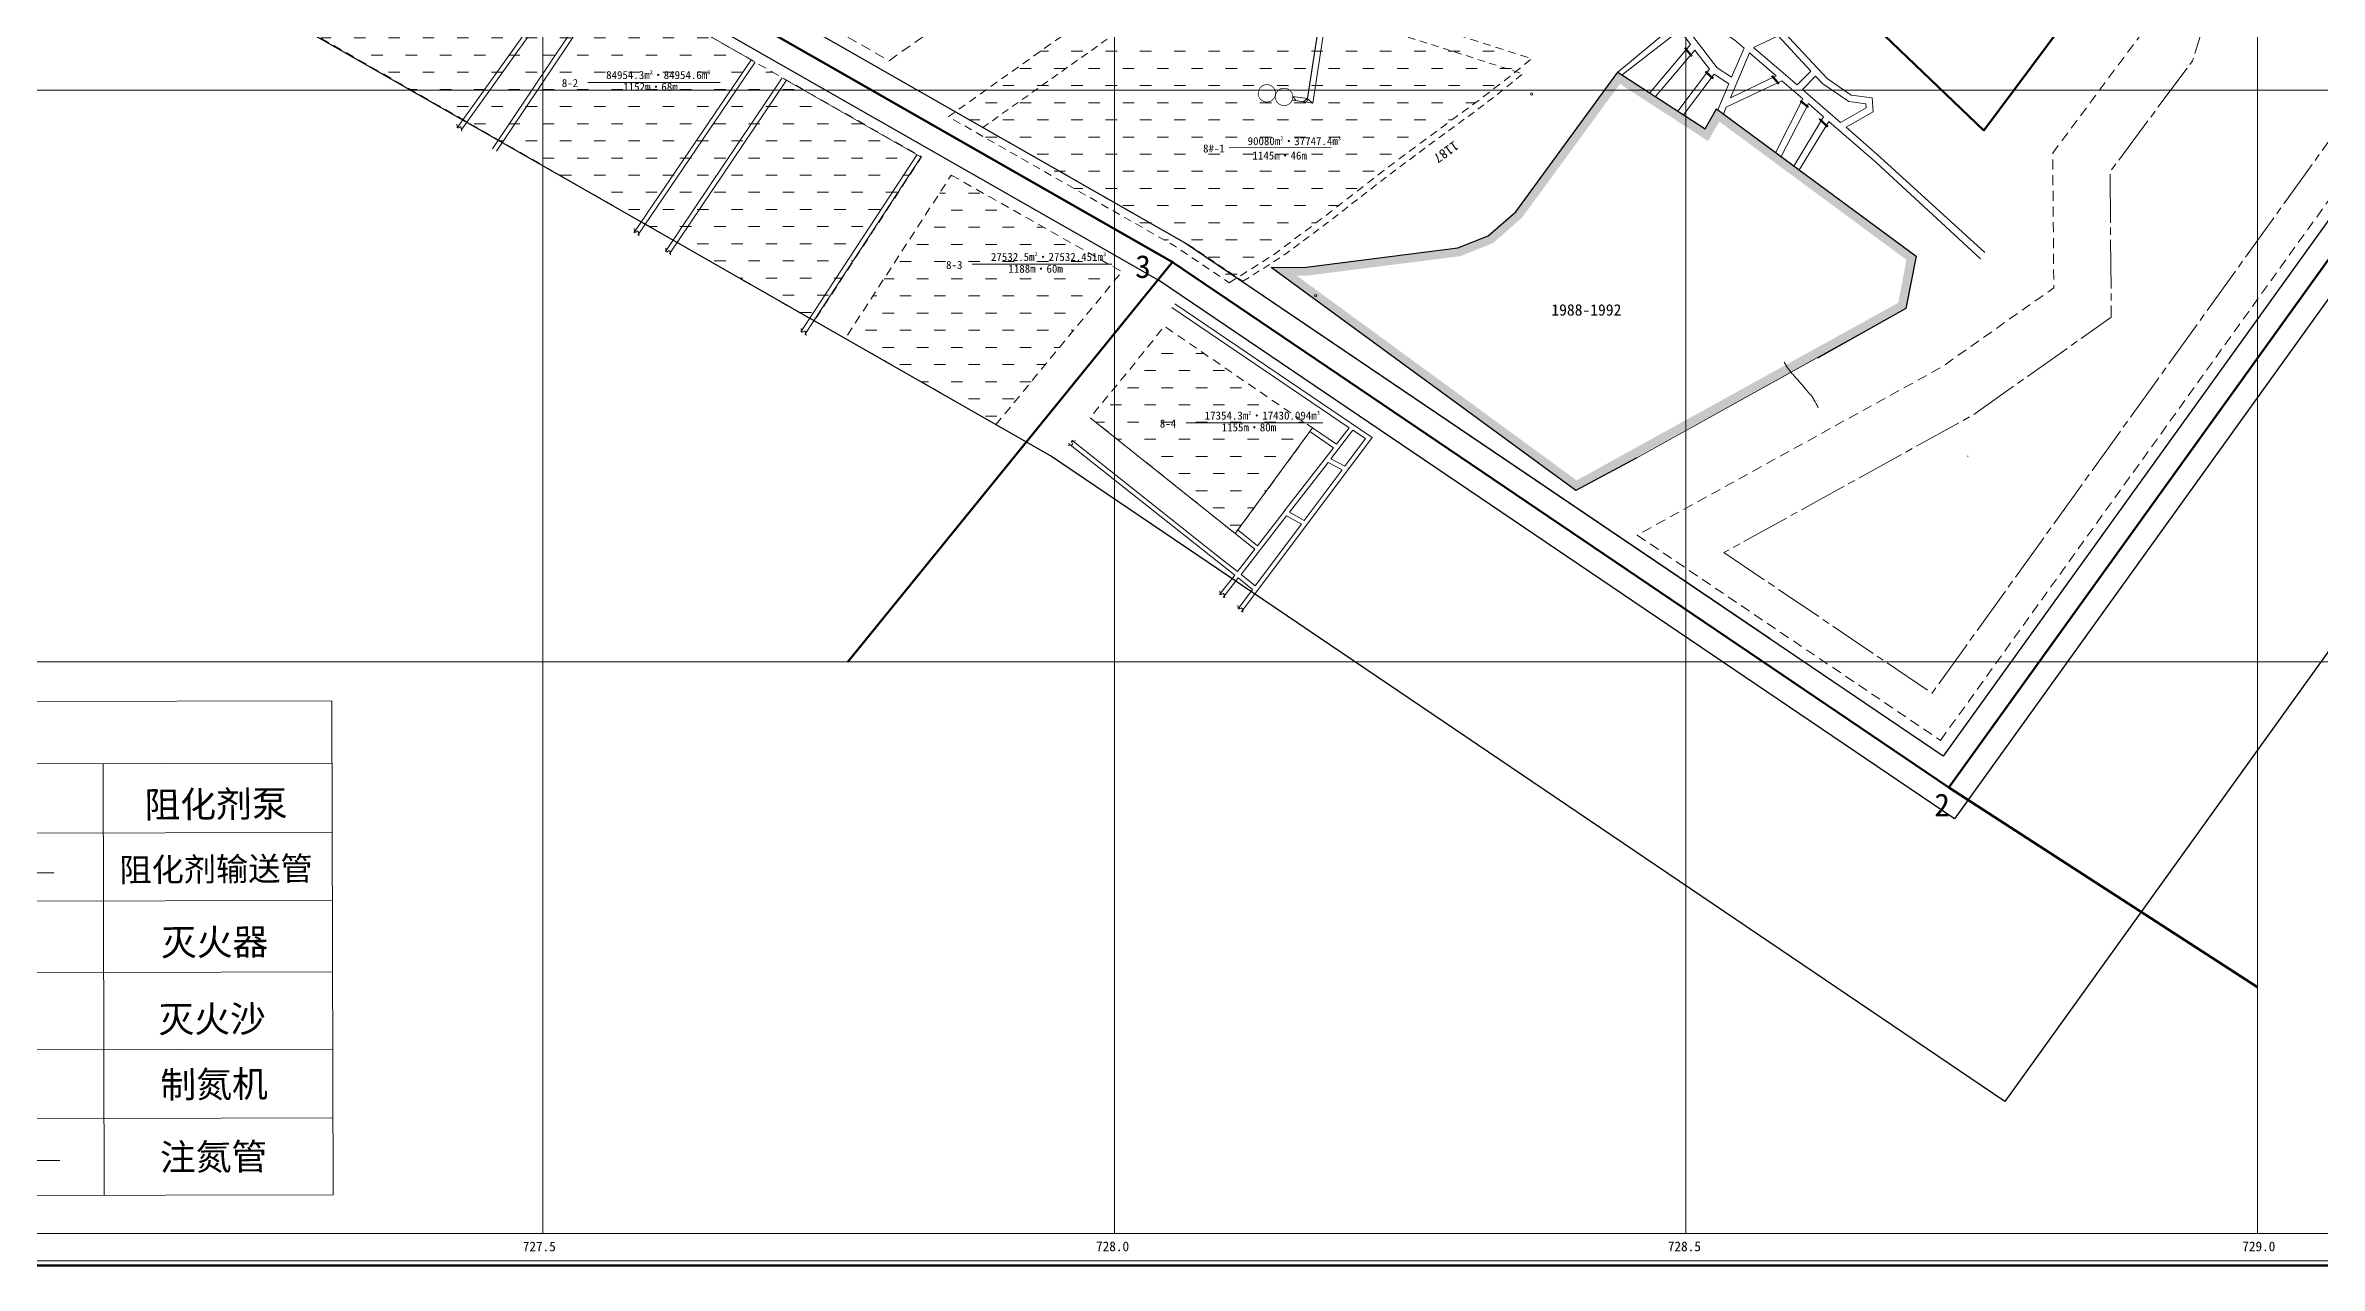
# Model space of a CAD drawing. Header units: inches. Extents: x 19725493 to 19730068, y 4137932 to 4142732.
# Drawn here: x 19727065 to 19729054, y 4137972 to 4139039 of the extents above; entities that cross this region are included whole.
import ezdxf

# ---------------------------------------------------------------- set-up
doc = ezdxf.new("R2010")
doc.units = ezdxf.units.IN
doc.header["$MEASUREMENT"] = 0
for name, pattern in [('井下积水区', [0.004, 0.0015, -0.001, 0.0015]), ('井下积水区_1', [0.004, 0.0015, -0.001, 0.0015]), ('可采边界', [0.047, 0.02, -0.002, 0.003, -0.002, 0.02]), ('虚线', [0.0045, 0.00175, -0.001, 0.00175])]:
    doc.linetypes.add(name, pattern=pattern)
doc.layers.get('0').update_dxf_attribs({"lineweight": 0})
for name, color, linetype, lineweight in [('8号煤层巷道', 7, 'Continuous', 0), ('sw8#煤积水区及注记', 7, 'Continuous', 0), ('sw探水警戒线', 7, 'Continuous', 15), ('井田边界', 7, 'Continuous', 0), ('保安煤柱', 7, 'Continuous', 0), ('图形修饰', 7, 'Continuous', 0), ('已有巷道（利用）', 7, 'Continuous', 0), ('煤巷', 7, 'Continuous', 0), ('积水区及标注', 7, 'Continuous', 15), ('经纬网', 7, 'Continuous', 0), ('采空区', 7, 'Continuous', 0), ('采空区边界颜色', 7, 'Continuous', 15), ('防灭火', 7, 'Continuous', 5)]:
    doc.layers.add(name, color=color, linetype=linetype, lineweight=lineweight)
for name, color, linetype, lineweight, true_color in [('8号煤层采空区', 178, 'Continuous', 80, 0x00004c), ('8号煤层采空区注记', 178, 'Continuous', 0, 0x00004c), ('积水区', 4, 'Continuous', 0, 0x00ffff)]:
    doc.layers.add(name, color=color, linetype=linetype, lineweight=lineweight, true_color=true_color)
doc.styles.add('宋体', font='')
doc.styles.add('黑体', font='')
doc.styles.get('宋体').set_extended_font_data('宋体')
doc.styles.get('黑体').set_extended_font_data('黑体')
doc.linetypes.add('井田边界', pattern='A,0.02,-0.002,0.0025,[22,8#煤防灭火系统图（7月份）.shx,S=3.93701e-05,R=0,X=0,Y=-0.0025],0.0025,-0.002,0.02', length=0.049)
doc.linetypes.add('县自治县旗县级市界', pattern='A,0.0015,-0.00115,[23,8#煤防灭火系统图（7月份）.shx,S=3.07087e-07,R=0,X=0,Y=0],-0.00085,0.0015', length=0.005)
doc.linetypes.add('推断陷落柱', pattern='A,-0.0015,0.0045,[10,8#煤防灭火系统图（7月份）.shx,S=7.87402e-06,R=0,X=0,Y=0.001],0.001,[11,8#煤防灭火系统图（7月份）.shx,S=7.87402e-06,R=0,X=0,Y=0.001],0.0045,-0.0015', length=0.013)

msp = doc.modelspace()

# ---------------------------------------------------------------- hatches: boundary and pattern name
at = {"layer": 'sw8#煤积水区及注记', "lineweight": 15, "true_color": 0x0000ff}
h = msp.add_hatch(dxfattribs=at)
h.set_pattern_fill('井下积水区_1_1', color=5, scale=5000, style=0, pattern_type=2)
h.set_pattern_definition([(0, (19727304.97, 4138805.516), (0, 30), [10, -20]), (180, (19727299.97, 4138790.516), (-4e-15, -30), [10, -20])])
h.paths.add_polyline_path([(19727401.1, 4139186.6), (19727302.5, 4139047.4), (19727737.3, 4138798), (19727831.3, 4138941.5)], flags=17)
h = msp.add_hatch(dxfattribs=at)
h.set_pattern_fill('井下积水区_1_1', color=5, scale=5000, style=0, pattern_type=2)
h.set_pattern_definition([(0, (19727857.338, 4138838.88), (0, 30), [10, -20]), (180, (19727852.338, 4138823.88), (-4e-15, -30), [10, -20])])
h.paths.add_polyline_path([(19728100.5, 4138831.4), (19728138.7, 4138855.5), (19728185.1, 4138890.3), (19728232, 4138926.8), (19728272.5, 4138957.1), (19728319.9, 4138991.9), (19728344.8, 4139010.9), (19728365.1, 4139027.4), (19728142.2, 4139098.6), (19728062.2, 4139123.9), (19727854.8, 4138976.7), (19728053.6, 4138863.1)], flags=17)
h = msp.add_hatch(dxfattribs=at)
h.set_pattern_fill('井下积水区_1_1', color=5, scale=5000, style=0, pattern_type=2)
h.set_pattern_definition([(0, (19727767.244, 4138714.9), (0, 30), [10, -20]), (180, (19727762.244, 4138699.9), (-4e-15, -30), [10, -20])])
h.paths.add_polyline_path([(19727857.3, 4138925.6), (19727764.7, 4138782.8), (19727896.4, 4138707.4), (19728006.6, 4138841.2)], flags=17)
h = msp.add_hatch(dxfattribs=at)
h.set_pattern_fill('井下积水区_1_1', color=5, scale=5000, style=0, pattern_type=2)
h.set_pattern_definition([(0, (19727981.335, 4138619.568), (0, 30), [10, -20]), (180, (19727976.335, 4138604.568), (-4e-15, -30), [10, -20])])
h.paths.add_polyline_path([(19727978.8, 4138713.4), (19728105.7, 4138612.1), (19728173.4, 4138704.5), (19728043.8, 4138793.4), (19728011.6, 4138753.5)], flags=17)
at = {"layer": '采空区边界颜色'}
msp.add_hatch(color=7, dxfattribs=at).paths.add_polyline_path([(19728440.5, 4139015.5), (19728351.2, 4138893.6), (19728327, 4138872.4), (19728300.4, 4138861.9), (19728167.8, 4138845.2), (19728137.4, 4138844.6), (19728403.8, 4138649.7), (19728692.4, 4138809), (19728701.3, 4138854.7), (19728526.9, 4138983.5), (19728516.9, 4138966), (19728440.5, 4139015.5), (19728442.3, 4139005.3), (19728519.4, 4138955.4), (19728529.2, 4138972.4), (19728693, 4138851.5), (19728685.7, 4138813.9), (19728404.4, 4138658.6), (19728159.8, 4138837.5), (19728168.3, 4138837.7), (19728302.3, 4138854.6), (19728331, 4138865.9), (19728356.7, 4138888.5), (19728442.3, 4139005.3)], flags=17)

# ---------------------------------------------------------------- linework, layer by layer
at = {"color": 1, "linetype": '推断陷落柱', "lineweight": 15, "ltscale": 2500, "true_color": 0xff0000, "flags": 128}
msp.add_lwpolyline([(19728615.6, 4138722), (19728615.3, 4138723), (19728614.9, 4138723.9), (19728614.5, 4138724.8), (19728614, 4138725.7), (19728613.1, 4138727.4), (19728612.5, 4138728.3), (19728612, 4138729.2), (19728611.5, 4138730), (19728610.9, 4138730.8), (19728610.3, 4138731.6), (19728609.2, 4138733.3), (19728608.5, 4138734), (19728604.1, 4138739.4), (19728603.4, 4138740.2), (19728598.8, 4138745.4), (19728598.1, 4138746.2), (19728596.1, 4138748.4), (19728595.4, 4138749.1), (19728593.4, 4138751.4), (19728592.8, 4138752.2), (19728592.2, 4138752.9), (19728591.5, 4138753.7), (19728590.9, 4138754.5), (19728590.3, 4138755.3), (19728588.5, 4138757.7), (19728587.9, 4138758.5), (19728586, 4138762)], dxfattribs=at)
at = {"color": 18, "lineweight": 0, "true_color": 0x260000, "flags": 128}
msp.add_lwpolyline([(19728746.5, 4138679.4), (19728746.5, 4138680)], dxfattribs=at)
at = {"lineweight": 0}
for centre in [(19728365, 4138996.6), (19728176.2, 4138820.1)]:
    msp.add_circle(centre, 1, dxfattribs=at)
at = {"layer": '8号煤层巷道', "flags": 128}
for points in [[(19728498.8, 4139036.6), (19728505, 4139029.4)], [(19728498.8, 4139036.6), (19728505, 4139029.4)], [(19728499.4, 4139037.1), (19728505.6, 4139030)], [(19728499.4, 4139037.1), (19728505.6, 4139030)], [(19728516.9, 4139015.9), (19728523.4, 4139009.8)], [(19728516.9, 4139015.9), (19728523.4, 4139009.8)], [(19728517.4, 4139016.5), (19728524, 4139010.3)], [(19728517.4, 4139016.5), (19728524, 4139010.3)], [(19728575, 4139012.1), (19728580.9, 4139005.2)], [(19728575, 4139012.1), (19728580.9, 4139005.2)], [(19728575.6, 4139012.6), (19728581.5, 4139005.7)], [(19728575.6, 4139012.6), (19728581.5, 4139005.7)], [(19728599.9, 4138990.1), (19728606.8, 4138984.7)], [(19728599.9, 4138990.1), (19728606.8, 4138984.7)], [(19728600.4, 4138990.7), (19728607.3, 4138985.3)], [(19728600.4, 4138990.7), (19728607.3, 4138985.3)], [(19728616.5, 4138974.6), (19728623.7, 4138967.6)], [(19728616.5, 4138974.6), (19728623.7, 4138967.6)], [(19728617, 4138975.2), (19728624.3, 4138968.2)], [(19728617, 4138975.2), (19728624.3, 4138968.2)]]:
    msp.add_lwpolyline(points, dxfattribs=at)
at = {"layer": '8号煤层采空区', "color": 7, "flags": 128}
msp.add_lwpolyline([(19728647, 4139073.3), (19728733, 4139164.6), (19728781.9, 4139186.8), (19728839.5, 4139197.2), (19728889.3, 4139222), (19728843.8, 4139076.1), (19728760.7, 4138964.6), (19728647, 4139073.3)], dxfattribs=at)
at = {"layer": 'sw8#煤积水区及注记', "color": 7, "lineweight": 0}
for p, q in [((19727539.5, 4139006.6), (19727604.7, 4139006.6)), ((19727539.5, 4139006.6), (19727655.1, 4139006.6)), ((19728100.5, 4138949.4), (19728189.8, 4138949.6)), ((19728100.5, 4138949.4), (19728189.8, 4138949.6)), ((19728100.5, 4138949.4), (19728189.8, 4138949.6)), ((19727875.7, 4138847.6), (19727940.9, 4138847.6)), ((19727875.7, 4138847.6), (19727997.8, 4138847.6)), ((19728062.7, 4138708.8), (19728127.9, 4138708.8)), ((19728062.7, 4138708.8), (19728182.4, 4138708.8))]:
    msp.add_line(p, q, dxfattribs=at)
at = {"layer": 'sw8#煤积水区及注记', "linetype": '井下积水区_1', "lineweight": 15, "ltscale": 5000, "flags": 128}
for points in [[(19727401.1, 4139186.6), (19727302.5, 4139047.4), (19727519.9, 4138922.7), (19727737.3, 4138798), (19727784.3, 4138869.7), (19727831.3, 4138941.5), (19727616.2, 4139064), (19727401.1, 4139186.6)], [(19727857.3, 4138925.6), (19727932, 4138883.4), (19728006.6, 4138841.2), (19727951.5, 4138774.3), (19727896.4, 4138707.4), (19727830.6, 4138745.1), (19727764.7, 4138782.8), (19727811, 4138854.2), (19727857.3, 4138925.6)]]:
    msp.add_lwpolyline(points, dxfattribs=at)
at = {"layer": 'sw8#煤积水区及注记', "color": 7, "linetype": '井下积水区', "lineweight": 13, "ltscale": 4590.68, "flags": 128}
msp.add_lwpolyline([(19728100.5, 4138831.4), (19728138.7, 4138855.5), (19728185.1, 4138890.3), (19728232, 4138926.8), (19728272.5, 4138957.1), (19728319.9, 4138991.9), (19728344.8, 4139010.9), (19728365.1, 4139027.4), (19728307.7, 4139045.7), (19728221, 4139073.5), (19728142.2, 4139098.6), (19728062.2, 4139123.9), (19727854.8, 4138976.7), (19728053.6, 4138863.1), (19728100.5, 4138831.4)], dxfattribs=at)
at = {"layer": 'sw8#煤积水区及注记', "color": 18, "lineweight": 15, "true_color": 0x260000, "flags": 128}
for points in [[(19727846.6, 4138966), (19727853.1, 4138962.3)], [(19728033.4, 4138859.5), (19728026.9, 4138863.2)]]:
    msp.add_lwpolyline(points, dxfattribs=at)
at = {"layer": 'sw8#煤积水区及注记', "linetype": '井下积水区', "lineweight": 15, "ltscale": 5000, "flags": 128}
msp.add_lwpolyline([(19727978.8, 4138713.4), (19728042.3, 4138662.8), (19728105.7, 4138612.1), (19728173.4, 4138704.5), (19728108.6, 4138748.9), (19728043.8, 4138793.4), (19728011.6, 4138753.5), (19727978.8, 4138713.4)], dxfattribs=at)
at = {"layer": 'sw探水警戒线', "color": 1, "linetype": '虚线', "ltscale": 5000, "true_color": 0xff0000}
for p, q in [((19728722.7, 4138431.2), (19729556.9, 4139591.5)), ((19727468.5, 4139216.8), (19727803, 4139025.6)), ((19728457.3, 4138610.7), (19728722.7, 4138431.2))]:
    msp.add_line(p, q, dxfattribs=at)
at = {"layer": 'sw探水警戒线', "color": 1, "linetype": '可采边界', "lineweight": 9, "ltscale": 2127.659574, "true_color": 0xff0000, "flags": 128}
for points in [[(19728772.5, 4139833.9), (19728887.8, 4139920.7), (19729000.3, 4139702.9), (19729041.6, 4139365.3), (19728994.9, 4139191.3), (19728943.2, 4139025.5), (19728871, 4138928.5), (19728872.1, 4138801.4), (19728751, 4138715.7), (19728533.3, 4138595.5)], [(19728533.3, 4138595.5), (19728715.3, 4138472.4), (19729513.9, 4139583)]]:
    msp.add_lwpolyline(points, dxfattribs=at)
at = {"layer": 'sw探水警戒线', "color": 1, "linetype": '虚线', "ltscale": 5000, "true_color": 0xff0000, "flags": 128}
for points in [[(19728698.1, 4139715.3), (19728870.6, 4139845.1), (19728951.7, 4139687.9), (19728990.8, 4139368.9), (19728946.9, 4139205.3), (19728898, 4139048.5), (19728820.9, 4138944.9), (19728821.8, 4138827.1), (19728724.4, 4138758.1), (19728457.3, 4138610.7)], [(19727803, 4139025.6), (19728297.1, 4139377.5), (19728538.6, 4139559.9)]]:
    msp.add_lwpolyline(points, dxfattribs=at)
at = {"layer": '井田边界', "color": 7, "linetype": '井田边界', "lineweight": 120, "ltscale": 5000}
msp.add_line((19729000, 4138215.5), (19728730, 4138390), dxfattribs=at)
at = {"layer": '井田边界', "color": 7, "linetype": '井田边界', "lineweight": 120, "ltscale": 5000, "flags": 128}
msp.add_lwpolyline([(19727960, 4142240), (19728602.4, 4141822), (19729500, 4141240), (19728748, 4140132), (19729600, 4139600), (19728730, 4138390), (19728050, 4138850), (19727420, 4139210), (19727564, 4139358), (19727240, 4139540), (19727134, 4139410), (19726400, 4140150), (19727200, 4141100), (19727960, 4142240)], dxfattribs=at)
at = {"layer": '井田边界', "linetype": '井田边界', "lineweight": 120, "ltscale": 5000, "flags": 128}
msp.add_lwpolyline([(19728051.3, 4138850.2), (19727766.7, 4138500)], dxfattribs=at)
msp.add_lwpolyline([(19728051.3, 4138850.2), (19727766.7, 4138500)], dxfattribs=at)
at = {"layer": '保安煤柱', "color": 1, "linetype": 'Continuous', "lineweight": 30, "true_color": 0xff0000, "flags": 128}
for points in [[(19727903.3, 4142515.5), (19728711.4, 4141989.7), (19729780.2, 4141296.7), (19729030.2, 4140191.6), (19729887, 4139656.6), (19728778.9, 4138115.4), (19727944.2, 4138680.1), (19727096.6, 4139164.4), (19726129.2, 4140139), (19727039.8, 4141220.3), (19727903.3, 4142515.5)], [(19727954.3, 4142267.6), (19728613.3, 4141838.8), (19729528, 4141245.7), (19728776.2, 4140138), (19729628.7, 4139605.7), (19728734.9, 4138362.5), (19728039.4, 4138833), (19727387.7, 4139205.4), (19727531.5, 4139353.3), (19727244.9, 4139514.3), (19727135.5, 4139380.1), (19726372.9, 4140148.9), (19727184, 4141112), (19727954.3, 4142267.6)]]:
    msp.add_lwpolyline(points, dxfattribs=at)
at = {"layer": '保安煤柱', "color": 1, "lineweight": 30, "true_color": 0xff0000, "flags": 128}
msp.add_lwpolyline([(19728573.6, 4138520), (19728061.2, 4138866.6), (19727452.3, 4139214.5), (19727596.5, 4139362.7), (19727235.1, 4139565.7), (19727132.5, 4139439.9), (19726427.1, 4140151.1), (19726427.1, 4140151.1), (19727215.9, 4141088), (19727965.6, 4142212.5), (19727965.6, 4142212.5), (19729472, 4141234.3), (19728722.6, 4140130.2), (19728722.5, 4140130.2), (19729574.2, 4139598.4), (19728725.1, 4138417.5), (19728061.2, 4138866.6)], dxfattribs=at)
at = {"layer": '图形修饰', "lineweight": 5}
msp.add_line((19725999.8, 4138000), (19730000, 4138000), dxfattribs=at)
at = {"layer": '图形修饰', "color": 7, "lineweight": 50, "flags": 128}
msp.add_lwpolyline([(19730028, 4137972), (19730028, 4142528), (19725533, 4142528), (19725533, 4137972), (19725533, 4137972), (19730028, 4137972)], dxfattribs=at)
at = {"layer": '图形修饰', "color": 7, "lineweight": 20, "flags": 128}
msp.add_lwpolyline([(19730024, 4137976), (19730024, 4142524), (19730024, 4142524), (19725537, 4142524), (19725537, 4137976), (19730024, 4137976)], dxfattribs=at)
at = {"layer": '已有巷道（利用）', "flags": 128}
for points in [[(19727424.8, 4138970.1), (19727425, 4138967.9), (19727425.1, 4138967.5), (19727425.2, 4138967.3), (19727425.3, 4138967.1), (19727425.3, 4138967.1), (19727425.3, 4138967), (19727425.4, 4138967), (19727425.4, 4138966.9), (19727425.4, 4138966.9), (19727425.5, 4138966.9), (19727425.5, 4138966.9), (19727425.5, 4138966.9), (19727425.5, 4138966.8), (19727425.6, 4138966.8), (19727425.6, 4138966.8), (19727425.6, 4138966.8), (19727425.6, 4138966.8), (19727425.7, 4138966.8), (19727425.7, 4138966.8), (19727425.8, 4138966.9), (19727426, 4138966.9), (19727426.3, 4138967), (19727427.4, 4138967.6), (19727427.6, 4138967.7), (19727427.7, 4138967.8), (19727427.8, 4138967.8), (19727427.9, 4138967.8), (19727427.9, 4138967.8), (19727427.9, 4138967.8), (19727428, 4138967.8), (19727428, 4138967.8), (19727428, 4138967.8), (19727428, 4138967.8), (19727428.1, 4138967.7), (19727428.1, 4138967.7), (19727428.1, 4138967.7), (19727428.2, 4138967.7), (19727428.2, 4138967.6), (19727428.3, 4138967.5), (19727428.4, 4138967.4), (19727428.4, 4138967.3), (19727428.5, 4138967.1), (19727428.7, 4138966.6), (19727429.1, 4138964.1)], [(19727579.8, 4138878.8), (19727580.1, 4138876.7), (19727580.1, 4138876.3), (19727580.2, 4138876), (19727580.3, 4138875.9), (19727580.3, 4138875.8), (19727580.4, 4138875.8), (19727580.4, 4138875.7), (19727580.4, 4138875.7), (19727580.5, 4138875.7), (19727580.5, 4138875.7), (19727580.5, 4138875.6), (19727580.5, 4138875.6), (19727580.6, 4138875.6), (19727580.6, 4138875.6), (19727580.6, 4138875.6), (19727580.6, 4138875.6), (19727580.6, 4138875.6), (19727580.7, 4138875.6), (19727580.7, 4138875.6), (19727580.8, 4138875.6), (19727581, 4138875.7), (19727581.3, 4138875.8), (19727582.4, 4138876.4), (19727582.6, 4138876.5), (19727582.7, 4138876.5), (19727582.8, 4138876.5), (19727582.9, 4138876.6), (19727582.9, 4138876.6), (19727582.9, 4138876.6), (19727583, 4138876.6), (19727583, 4138876.6), (19727583, 4138876.5), (19727583, 4138876.5), (19727583.1, 4138876.5), (19727583.1, 4138876.5), (19727583.2, 4138876.5), (19727583.2, 4138876.4), (19727583.2, 4138876.4), (19727583.3, 4138876.3), (19727583.4, 4138876.2), (19727583.5, 4138876), (19727583.5, 4138875.8), (19727583.7, 4138875.4), (19727584.2, 4138872.9)], [(19727607.5, 4138861.8), (19727607.7, 4138859.6), (19727607.8, 4138859.2), (19727607.9, 4138859), (19727608, 4138858.9), (19727608, 4138858.8), (19727608, 4138858.7), (19727608.1, 4138858.7), (19727608.1, 4138858.6), (19727608.1, 4138858.6), (19727608.2, 4138858.6), (19727608.2, 4138858.6), (19727608.2, 4138858.6), (19727608.2, 4138858.6), (19727608.3, 4138858.6), (19727608.3, 4138858.6), (19727608.3, 4138858.6), (19727608.3, 4138858.6), (19727608.4, 4138858.6), (19727608.4, 4138858.6), (19727608.5, 4138858.6), (19727608.7, 4138858.6), (19727609, 4138858.8), (19727610.1, 4138859.3), (19727610.3, 4138859.4), (19727610.4, 4138859.5), (19727610.5, 4138859.5), (19727610.6, 4138859.5), (19727610.6, 4138859.5), (19727610.6, 4138859.5), (19727610.7, 4138859.5), (19727610.7, 4138859.5), (19727610.7, 4138859.5), (19727610.7, 4138859.5), (19727610.8, 4138859.5), (19727610.8, 4138859.4), (19727610.8, 4138859.4), (19727610.9, 4138859.4), (19727610.9, 4138859.3), (19727611, 4138859.3), (19727611.1, 4138859.1), (19727611.1, 4138859), (19727611.2, 4138858.8), (19727611.4, 4138858.3), (19727611.8, 4138855.8)], [(19727726, 4138791.4), (19727726.3, 4138789.2), (19727726.4, 4138788.8), (19727726.4, 4138788.6), (19727726.5, 4138788.5), (19727726.5, 4138788.4), (19727726.6, 4138788.3), (19727726.6, 4138788.3), (19727726.6, 4138788.2), (19727726.7, 4138788.2), (19727726.7, 4138788.2), (19727726.7, 4138788.2), (19727726.7, 4138788.2), (19727726.8, 4138788.2), (19727726.8, 4138788.2), (19727726.8, 4138788.2), (19727726.8, 4138788.2), (19727726.8, 4138788.2), (19727726.9, 4138788.2), (19727726.9, 4138788.2), (19727727, 4138788.2), (19727727.2, 4138788.2), (19727727.5, 4138788.4), (19727728.6, 4138789), (19727728.8, 4138789), (19727728.9, 4138789.1), (19727729, 4138789.1), (19727729.1, 4138789.1), (19727729.1, 4138789.1), (19727729.1, 4138789.1), (19727729.2, 4138789.1), (19727729.2, 4138789.1), (19727729.2, 4138789.1), (19727729.3, 4138789.1), (19727729.3, 4138789.1), (19727729.3, 4138789), (19727729.4, 4138789), (19727729.4, 4138789), (19727729.5, 4138788.9), (19727729.5, 4138788.9), (19727729.6, 4138788.7), (19727729.7, 4138788.6), (19727729.8, 4138788.4), (19727729.9, 4138787.9), (19727730.4, 4138785.4)], [(19727965.9, 4138693.1), (19727963.7, 4138692.9), (19727963.3, 4138692.9), (19727963.1, 4138692.8), (19727963, 4138692.8), (19727962.9, 4138692.7), (19727962.8, 4138692.7), (19727962.8, 4138692.7), (19727962.7, 4138692.6), (19727962.7, 4138692.6), (19727962.7, 4138692.6), (19727962.7, 4138692.6), (19727962.6, 4138692.5), (19727962.6, 4138692.5), (19727962.6, 4138692.5), (19727962.6, 4138692.5), (19727962.6, 4138692.5), (19727962.6, 4138692.4), (19727962.6, 4138692.4), (19727962.6, 4138692.3), (19727962.6, 4138692.2), (19727962.7, 4138692.1), (19727962.8, 4138691.8), (19727963.3, 4138690.6), (19727963.4, 4138690.4), (19727963.4, 4138690.3), (19727963.4, 4138690.2), (19727963.4, 4138690.1), (19727963.4, 4138690.1), (19727963.4, 4138690.1), (19727963.4, 4138690), (19727963.4, 4138690), (19727963.4, 4138690), (19727963.4, 4138690), (19727963.4, 4138689.9), (19727963.3, 4138689.9), (19727963.3, 4138689.9), (19727963.3, 4138689.8), (19727963.2, 4138689.8), (19727963.1, 4138689.7), (19727963, 4138689.7), (19727962.9, 4138689.6), (19727962.6, 4138689.5), (19727962.2, 4138689.4), (19727959.7, 4138689.1)], [(19728148.6, 4138631.7), (19728191.7, 4138687.1)], [(19728189.3, 4138677.6), (19728208.7, 4138702.5)], [(19728194.2, 4138690.3), (19728205.4, 4138704.7)], [(19728153.2, 4138630.9), (19728186.9, 4138674.4)], [(19728110.9, 4138576.4), (19728150.7, 4138627.7)], [(19728125.3, 4138601.5), (19728149.4, 4138632.6)], [(19728122.8, 4138598.4), (19728105.7, 4138612.1)], [(19728125.3, 4138601.5), (19728108.2, 4138615.2)], [(19728107.7, 4138578.9), (19728122.8, 4138598.4)], [(19728092.1, 4138558.8), (19728105.3, 4138575.7)], [(19728095.3, 4138556.3), (19728108.4, 4138573.3)], [(19728092.2, 4138562), (19728092.5, 4138559.8), (19728092.6, 4138559.4), (19728092.7, 4138559.2), (19728092.7, 4138559.1), (19728092.8, 4138559), (19728092.8, 4138558.9), (19728092.9, 4138558.9), (19728092.9, 4138558.8), (19728092.9, 4138558.8), (19728092.9, 4138558.8), (19728093, 4138558.8), (19728093, 4138558.8), (19728093, 4138558.8), (19728093, 4138558.8), (19728093, 4138558.8), (19728093.1, 4138558.7), (19728093.1, 4138558.7), (19728093.1, 4138558.7), (19728093.2, 4138558.8), (19728093.3, 4138558.8), (19728093.4, 4138558.8), (19728093.7, 4138559), (19728094.9, 4138559.5), (19728095.1, 4138559.6), (19728095.2, 4138559.7), (19728095.3, 4138559.7), (19728095.3, 4138559.7), (19728095.4, 4138559.7), (19728095.4, 4138559.7), (19728095.4, 4138559.7), (19728095.4, 4138559.7), (19728095.5, 4138559.7), (19728095.5, 4138559.7), (19728095.5, 4138559.7), (19728095.6, 4138559.6), (19728095.6, 4138559.6), (19728095.7, 4138559.6), (19728095.7, 4138559.5), (19728095.8, 4138559.4), (19728095.8, 4138559.3), (19728095.9, 4138559.2), (19728096, 4138559), (19728096.1, 4138558.5), (19728096.6, 4138556)], [(19728108.1, 4138549.4), (19728108.3, 4138547.2), (19728108.4, 4138546.8), (19728108.5, 4138546.6), (19728108.5, 4138546.4), (19728108.6, 4138546.4), (19728108.6, 4138546.3), (19728108.7, 4138546.2), (19728108.7, 4138546.2), (19728108.7, 4138546.2), (19728108.8, 4138546.2), (19728108.8, 4138546.1), (19728108.8, 4138546.1), (19728108.8, 4138546.1), (19728108.8, 4138546.1), (19728108.9, 4138546.1), (19728108.9, 4138546.1), (19728108.9, 4138546.1), (19728108.9, 4138546.1), (19728109, 4138546.1), (19728109.1, 4138546.2), (19728109.2, 4138546.2), (19728109.5, 4138546.3), (19728110.7, 4138546.9), (19728110.9, 4138547), (19728111, 4138547), (19728111.1, 4138547.1), (19728111.1, 4138547.1), (19728111.2, 4138547.1), (19728111.2, 4138547.1), (19728111.2, 4138547.1), (19728111.3, 4138547.1), (19728111.3, 4138547.1), (19728111.3, 4138547), (19728111.4, 4138547), (19728111.4, 4138547), (19728111.4, 4138547), (19728111.5, 4138546.9), (19728111.5, 4138546.9), (19728111.6, 4138546.8), (19728111.7, 4138546.7), (19728111.7, 4138546.6), (19728111.8, 4138546.3), (19728112, 4138545.9), (19728112.4, 4138543.4)]]:
    msp.add_lwpolyline(points, dxfattribs=at)
at = {"layer": '已有巷道（利用）', "color": 3, "true_color": 0x00ff00, "flags": 128}
for points in [[(19728105.7, 4138612.1), (19727978.8, 4138713.4)], [(19728189.3, 4138677.6), (19728189.4, 4138677.6)]]:
    msp.add_lwpolyline(points, dxfattribs=at)
at = {"layer": '煤巷', "color": 18, "lineweight": 9, "true_color": 0x260000, "flags": 128}
for points in [[(19728194.6, 4139159.8), (19728168.4, 4138989.3)], [(19728199.7, 4139159), (19728193.9, 4139154.7), (19728168.9, 4138992.4), (19728173.5, 4138988.5)], [(19728199.7, 4139159), (19728173.5, 4138988.5)], [(19728155.6, 4138991.2), (19728168.4, 4138989.3)], [(19728156, 4138994.4), (19728168.9, 4138992.5)], [(19728156, 4138994.4), (19728158.8, 4138990.7), (19728165.2, 4138989.7), (19728168.9, 4138992.5)], [(19728173.5, 4138988.5), (19728168.4, 4138989.3)]]:
    msp.add_lwpolyline(points, dxfattribs=at)
at = {"layer": '煤巷', "linetype": '县自治县旗县级市界', "lineweight": 9, "ltscale": 2000, "flags": 128}
for points in [[(19728440.5, 4139015.5), (19728485, 4139052.5), (19728213.8, 4139151.7)], [(19728440.5, 4139015.5), (19728485, 4139052.5), (19728213.8, 4139151.7)], [(19728652.7, 4139079.4), (19728634.1, 4139090.8), (19728627.1, 4139082.9), (19728586.3, 4139050.1), (19728623.7, 4139010), (19728644.6, 4138995.6), (19728663, 4138993.2), (19728663.9, 4138980.9), (19728640.1, 4138967.4), (19728669.9, 4138941.4), (19728761.6, 4138858)], [(19728652.7, 4139079.4), (19728634.1, 4139090.8), (19728627.1, 4139082.9), (19728586.3, 4139050.1), (19728623.7, 4139010), (19728644.6, 4138995.6), (19728663, 4138993.2), (19728663.9, 4138980.9), (19728640.1, 4138967.4), (19728669.9, 4138941.4), (19728761.6, 4138858)], [(19728550.9, 4139036.5), (19728540, 4139011.1), (19728527.3, 4139019.3), (19728499.3, 4139055.9), (19728509.8, 4139064.8), (19728542.7, 4139043.6), (19728550.9, 4139036.5)], [(19728550.9, 4139036.5), (19728540, 4139011.1), (19728527.3, 4139019.3), (19728499.3, 4139055.9), (19728509.8, 4139064.8), (19728542.7, 4139043.6), (19728550.9, 4139036.5)], [(19728444.1, 4139013.2), (19728494.6, 4139052.2), (19728504.1, 4139039.7), (19728468.4, 4138997.4)], [(19728444.1, 4139013.2), (19728494.6, 4139052.2), (19728504.1, 4139039.7), (19728468.4, 4138997.4)], [(19728580.8, 4139047.3), (19728609.4, 4139016.5), (19728597.4, 4139004.4), (19728559.2, 4139037.3), (19728580.8, 4139047.3)], [(19728580.8, 4139047.3), (19728609.4, 4139016.5), (19728597.4, 4139004.4), (19728559.2, 4139037.3), (19728580.8, 4139047.3)], [(19728473.5, 4138994.2), (19728507.8, 4139034.9), (19728520.5, 4139018.3), (19728493, 4138981.5)], [(19728473.5, 4138994.2), (19728507.8, 4139034.9), (19728520.5, 4139018.3), (19728493, 4138981.5)], [(19728579, 4139012.4), (19728538.9, 4138993.3), (19728555.6, 4139032.4), (19728579, 4139012.4)], [(19728579, 4139012.4), (19728538.9, 4138993.3), (19728555.6, 4139032.4), (19728579, 4139012.4)], [(19728498, 4138978.2), (19728524.6, 4139013.9), (19728537.6, 4139005.5), (19728527.8, 4138982.7)], [(19728498, 4138978.2), (19728524.6, 4139013.9), (19728537.6, 4139005.5), (19728527.8, 4138982.7)], [(19728532.9, 4138979), (19728535.3, 4138985), (19728584, 4139008.1), (19728602.4, 4138992.3), (19728578.4, 4138945.1)], [(19728532.9, 4138979), (19728535.3, 4138985), (19728584, 4139008.1), (19728602.4, 4138992.3), (19728578.4, 4138945.1)], [(19728613.5, 4139012.1), (19728619.7, 4139005.4), (19728642.4, 4138989.9), (19728657.3, 4138987.9), (19728657.6, 4138984.3), (19728635.3, 4138971.5), (19728608.8, 4138994.7), (19728602, 4139000.5), (19728613.5, 4139012.1)], [(19728613.5, 4139012.1), (19728619.7, 4139005.4), (19728642.4, 4138989.9), (19728657.3, 4138987.9), (19728657.6, 4138984.3), (19728635.3, 4138971.5), (19728608.8, 4138994.7), (19728602, 4139000.5), (19728613.5, 4139012.1)], [(19728583.1, 4138941.4), (19728607.1, 4138988.2), (19728620.4, 4138976.6), (19728594.3, 4138933.3)], [(19728583.1, 4138941.4), (19728607.1, 4138988.2), (19728620.4, 4138976.6), (19728594.3, 4138933.3)], [(19728598.9, 4138929.5), (19728625, 4138972.6), (19728666, 4138936.9), (19728757.6, 4138852.3)], [(19728598.9, 4138929.5), (19728625, 4138972.6), (19728666, 4138936.9), (19728757.6, 4138852.3)]]:
    msp.add_lwpolyline(points, dxfattribs=at)
at = {"layer": '煤巷', "color": 18, "true_color": 0x260000, "const_width": 0.6}
for points in [[(19728141, 4138997.1, -1), (19728125.8, 4138997.1, -1), (19728141, 4138997.1)], [(19728156.1, 4138994, -1), (19728140.9, 4138994, -1), (19728156.1, 4138994)]]:
    msp.add_lwpolyline(points, format="xyb", dxfattribs=at)
at = {"layer": '积水区', "lineweight": 30, "flags": 128}
msp.add_lwpolyline([(19728457, 4138678.4), (19728403.8, 4138649.7), (19728137.1, 4138844.7), (19728167.8, 4138845.2), (19728300.4, 4138861.9), (19728327, 4138872.4), (19728351.2, 4138893.6), (19728440.5, 4139015.5), (19728516.9, 4138966), (19728526.9, 4138983.5), (19728701.3, 4138854.7), (19728692.4, 4138809), (19728615.2, 4138765.5)], dxfattribs=at)
msp.add_lwpolyline([(19728457, 4138678.4), (19728403.8, 4138649.7), (19728137.1, 4138844.7), (19728167.8, 4138845.2), (19728300.4, 4138861.9), (19728327, 4138872.4), (19728351.2, 4138893.6), (19728440.5, 4139015.5), (19728516.9, 4138966), (19728526.9, 4138983.5), (19728701.3, 4138854.7), (19728692.4, 4138809), (19728615.2, 4138765.5)], dxfattribs=at)
at = {"layer": '积水区', "color": 7, "linetype": 'Continuous', "lineweight": 0, "flags": 128}
msp.add_lwpolyline([(19728457, 4138678.4), (19728403.8, 4138649.7), (19728137.1, 4138844.7), (19728167.8, 4138845.2), (19728300.4, 4138861.9), (19728327, 4138872.4), (19728351.2, 4138893.6), (19728440.5, 4139015.5), (19728516.9, 4138966), (19728526.9, 4138983.5), (19728701.3, 4138854.7), (19728692.4, 4138809), (19728457, 4138678.4)], dxfattribs=at)
at = {"layer": '积水区', "color": 18, "lineweight": 0, "true_color": 0x260000, "flags": 128}
msp.add_lwpolyline([(19728230.1, 4138727.9), (19728046.5, 4138852)], dxfattribs=at)
at = {"layer": '积水区及标注', "color": 7, "linetype": '井下积水区', "lineweight": 9, "ltscale": 4250, "flags": 128}
msp.add_lwpolyline([(19728112.4, 4138832.7), (19728147.7, 4138855), (19728190.7, 4138887.3), (19728234.1, 4138921), (19728271.7, 4138949.2), (19728315.5, 4138981.3), (19728338.6, 4138998.9), (19728357.3, 4139014.2), (19728304.2, 4139031.2), (19728223.9, 4139056.8), (19728151, 4139080.1), (19728077, 4139103.6), (19727885, 4138967.3), (19728069, 4138862.1), (19728112.4, 4138832.7)], dxfattribs=at)
at = {"layer": '经纬网', "color": 18, "lineweight": 9, "true_color": 0x260000, "flags": 128}
for points in [[(19727500.1, 4138000), (19727500.1, 4142500)], [(19728000.2, 4138000), (19728000.2, 4142500)], [(19728500, 4138000), (19728500, 4142500)], [(19729000, 4138000), (19729000, 4141653.4)], [(19725999.8, 4139000), (19730000, 4139000)], [(19727500.1, 4138500), (19730000, 4138500)]]:
    msp.add_lwpolyline(points, dxfattribs=at)
at = {"layer": '采空区', "flags": 128}
for points in [[(19727425.1, 4138966.9), (19727530, 4139113.9)], [(19727533.2, 4139111.5), (19727428.5, 4138964.9)], [(19727456, 4138948.6), (19727556.3, 4139098.4)], [(19727459.4, 4138946.6), (19727559.7, 4139096.1)], [(19727555.6, 4139099.3), (19727685, 4139025)], [(19727682.5, 4139026.7), (19727579.6, 4138875.2)], [(19727685.8, 4139024.4), (19727583.1, 4138873.1)], [(19727607.4, 4138858.7), (19727709.5, 4139010.8)], [(19727610.9, 4138856.6), (19727713.1, 4139008.6)], [(19727710.9, 4139009.9), (19727831, 4138941.4)], [(19727725.8, 4138788.4), (19727827.6, 4138943.7)], [(19727729.2, 4138786.3), (19727831, 4138941.5)], [(19728205.4, 4138704.7), (19728050.3, 4138809.7)], [(19728225.4, 4138696), (19728052.9, 4138812.9)], [(19727978.8, 4138713.4), (19728105.6, 4138612.1)], [(19728105.3, 4138575.7), (19727959.9, 4138690.9)], [(19728092.1, 4138591.3), (19727962.8, 4138693.8)], [(19728173.4, 4138704.5), (19728105.6, 4138612.1)], [(19728111.3, 4138543.8), (19728225.4, 4138696)], [(19728191.7, 4138687.1), (19728170.9, 4138701.4)], [(19728194.2, 4138690.3), (19728173.2, 4138704.7)], [(19728201.6, 4138671), (19728219.7, 4138695.1)], [(19728219.7, 4138695.1), (19728208.7, 4138702.5)], [(19728222.1, 4138698.3), (19728222.2, 4138698.4)], [(19728166, 4138623.4), (19728199.2, 4138667.8)], [(19728199.2, 4138667.8), (19728186.9, 4138674.4)], [(19728201.6, 4138671), (19728189.3, 4138677.6)], [(19728204.3, 4138669.6), (19728204.4, 4138669.6)], [(19728150.7, 4138627.7), (19728163.6, 4138620.2)], [(19728153.2, 4138630.9), (19728166, 4138623.4)], [(19728123.3, 4138566.5), (19728163.6, 4138620.2)], [(19728107.7, 4138578.9), (19728092.1, 4138591.3)], [(19728120.9, 4138563.3), (19728108.4, 4138573.3)], [(19728123.3, 4138566.5), (19728110.9, 4138576.4)], [(19728108.2, 4138546.3), (19728120.9, 4138563.3)]]:
    msp.add_lwpolyline(points, dxfattribs=at)
at = {"layer": '防灭火', "linetype": 'Continuous'}
msp.add_line((19727500.1, 4138500), (19725999.8, 4138500), dxfattribs=at)
at = {"layer": '防灭火', "color": 7, "linetype": 'Continuous', "lineweight": 9}
for p, q in [((19727044.4, 4138465.2), (19727315.5, 4138465.9)), ((19727045.1, 4138160.6), (19727316.3, 4138161.2))]:
    msp.add_line(p, q, dxfattribs=at)
at = {"layer": '防灭火', "linetype": 'Continuous', "lineweight": 9}
for p, q in [((19727315.5, 4138465.9), (19727316.6, 4138033.8)), ((19726182.8, 4138408.6), (19727315.7, 4138411.3)), ((19727115.4, 4138410.8), (19727116.3, 4138033.3)), ((19726183, 4138348.1), (19727315.8, 4138350.8)), ((19726183.1, 4138288.7), (19727316, 4138291.3)), ((19726183.3, 4138226), (19727316.1, 4138228.7)), ((19726183.6, 4138098.4), (19727316.4, 4138101.1)), ((19726183.7, 4138031.1), (19727316.6, 4138033.8))]:
    msp.add_line(p, q, dxfattribs=at)
at = {"layer": '防灭火', "color": 3, "linetype": 'Continuous', "lineweight": 9, "true_color": 0x00ff00}
msp.add_line((19726998.3, 4138315.3), (19727072.2, 4138315.5), dxfattribs=at)
at = {"layer": '防灭火', "color": 30, "linetype": 'Continuous', "lineweight": 9, "true_color": 0xff7f00}
msp.add_line((19727003.5, 4138063.8), (19727077.4, 4138063.9), dxfattribs=at)

# ---------------------------------------------------------------- texts
at = {"layer": '8号煤层采空区注记', "color": 7, "style": '宋体'}
msp.add_text('1988-1992', height=10, dxfattribs=at).set_placement((19728382.3, 4138802.7))
at = {"layer": 'sw8#煤积水区及注记', "color": 7, "style": '黑体'}
for s, p in [('8-2', (19727516.6, 4139002.6)), ('8-2', (19727516.6, 4139002.6)), ('1152m·68m', (19727570.4, 4138999.3)), ('8#-1', (19728077.6, 4138945.4)), ('8#-1', (19728077.6, 4138945.4)), ('1145m·46m', (19728120.8, 4138939.2)), ('8-3', (19727852.8, 4138843.5)), ('8-3', (19727852.8, 4138843.5)), ('1188m·60m', (19727907.3, 4138840.2)), ('8-4', (19728039.8, 4138704.8)), ('8-4', (19728039.8, 4138704.8)), ('1155m·80m', (19728093.9, 4138701.5))]:
    msp.add_text(s, height=7, dxfattribs=at).set_placement(p)
at = {"layer": 'sw8#煤积水区及注记', "color": 7, "char_height": 7, "attachment_point": 5, "style": '黑体'}
for s, insert, width in [('\\A1;84954.3m{\\H0.5x;\\S2^ ;}·84954.6m{\\H0.5x;\\S3^ ;}', (19727601, 4139013.4), 149.158), ('\\A1;90080m{\\H0.5x;\\S2^ ;}·37747.4m{\\H0.5x;\\S3^ ;}', (19728157.4, 4138955.6), 133.621), ('\\A1;27532.5m{\\H0.5x;\\S2^ ;}·27532.451m{\\H0.5x;\\S3^ ;}', (19727942.4, 4138854.3), 164.695), ('\\A1;17354.3m{\\H0.5x;\\S2^ ;}·17430.094m{\\H0.5x;\\S3^ ;}', (19728129.4, 4138715.6), 164.695)]:
    msp.add_mtext(s, dxfattribs=dict(at, insert=insert, width=width))
at = {"layer": '井田边界', "color": 7, "style": '宋体'}
for s, p in [('3', (19728018.2, 4138835.7)), ('2', (19728717.2, 4138364.8))]:
    msp.add_text(s, height=20, rotation=359.3833, dxfattribs=at).set_placement(p)
at = {"layer": '积水区及标注', "color": 7, "style": '黑体'}
msp.add_text('1187', height=8.5, rotation=215.5363, dxfattribs=at).set_placement((19728297.2, 4138955.9))
at = {"layer": '经纬网', "color": 7, "style": '宋体'}
for s, p in [('727.5', (19727482.5, 4137984.4)), ('728.0', (19727984, 4137984.5)), ('728.5', (19728484.2, 4137984.5)), ('729.0', (19728986.7, 4137984.5))]:
    msp.add_text(s, height=8.5, dxfattribs=at).set_placement(p)
at = {"layer": '防灭火', "color": 7, "style": '宋体'}
for s, height, p in [('阻化剂泵', 22.96, (19727151.6, 4138363.5)), ('阻化剂输送管', 20.66, (19727129.7, 4138307.6)), ('灭火器', 22.96, (19727166, 4138243)), ('灭火沙', 22.96, (19727163.8, 4138175.7)), ('制氮机', 22.96, (19727165.5, 4138118.6)), ('注氮管', 22.96, (19727165.1, 4138055.2))]:
    msp.add_text(s, height=height, rotation=0.456, dxfattribs=at).set_placement(p)

doc.saveas('drawing.dxf')
